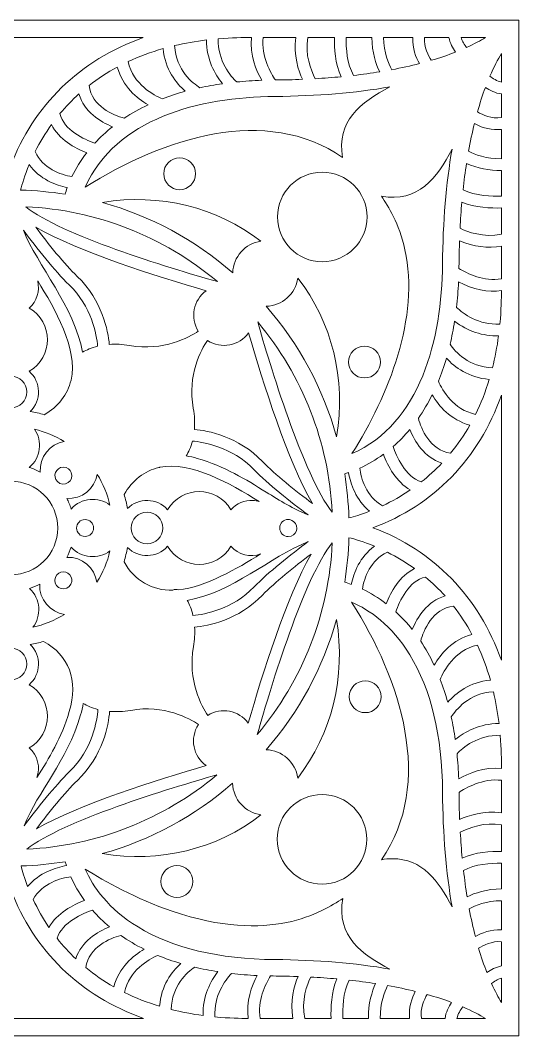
# Model space of a CAD drawing. Header units: inches. Extents: x 45 to 5562, y 0 to 864.
# Drawn here: x 2348 to 2772, y 0 to 864 of the extents above; entities that cross this region are included whole.
import ezdxf

# ---------------------------------------------------------------- set-up
doc = ezdxf.new("R2010")
doc.units = ezdxf.units.IN
doc.header["$MEASUREMENT"] = 0
doc.layers.add('_U+0421_U+043B_U+043E_U+0439 1', color=7, linetype='Continuous')

msp = doc.modelspace()

# ---------------------------------------------------------------- linework, layer by layer
at = {"layer": '_U+0421_U+043B_U+043E_U+0439 1', "color": 1, "lineweight": 9, "true_color": 0xff0000}
msp.add_lwpolyline([(1907.87, 864), (1907.87, 0), (2771.87, 0), (2771.87, 864), (1907.87, 864)], dxfattribs=at)
for points, knots in [([(2339.7, 739.79), (2320.96, 791.31), (2280.76, 830.22), (2226.96, 849.33), (2226.96, 849.33), (2452.44, 849.33), (2452.44, 849.33), (2398.64, 830.22), (2358.44, 791.31), (2339.7, 739.79)], [0, 0, 0, 0, 1, 1, 1, 2, 2, 2, 3, 3, 3, 3]), ([(2519.8, 810.08), (2513.22, 809.15), (2506.8, 808.01), (2500.63, 806.67), (2494.75, 810.32), (2480.36, 821.36), (2479.16, 842.49), (2487.87, 844.55), (2496.96, 846.15), (2506.26, 847.28), (2506.19, 830.58), (2513.49, 817.9), (2519.8, 810.08)], [0, 0, 0, 0, 1, 1, 1, 2, 2, 2, 3, 3, 3, 4, 4, 4, 4]), ([(2553.25, 812.97), (2545.94, 812.7), (2538.8, 812.22), (2531.94, 811.54), (2527.05, 816.25), (2515.77, 829.23), (2516.27, 848.29), (2528.01, 849.28), (2537.05, 849.33), (2544.47, 849.33), (2542.91, 834.63), (2548.75, 821), (2553.25, 812.97)], [0, 0, 0, 0, 1, 1, 1, 2, 2, 2, 3, 3, 3, 4, 4, 4, 4]), ([(2587.8, 813.78), (2579.71, 813.45), (2572.74, 813.31), (2564.85, 813.22), (2561.4, 818.41), (2552.48, 833.63), (2554.57, 849.33), (2554.57, 849.33), (2582.34, 849.33), (2582.34, 849.33), (2580.12, 834.39), (2584.59, 821), (2587.8, 813.78)], [0, 0, 0, 0, 1, 1, 1, 2, 2, 2, 3, 3, 3, 4, 4, 4, 4]), ([(2620.74, 815.98), (2613.65, 815.31), (2606.26, 814.75), (2598.7, 814.32), (2594.91, 821.71), (2589.85, 834.93), (2592.47, 849.33), (2592.47, 849.33), (2615.09, 849.33), (2615.09, 849.33), (2614.89, 840.47), (2615.65, 827.11), (2620.74, 815.98)], [0, 0, 0, 0, 1, 1, 1, 2, 2, 2, 3, 3, 3, 4, 4, 4, 4]), ([(2653.62, 820.16), (2646.5, 819.01), (2639.05, 817.98), (2631.42, 817.1), (2625.72, 826.73), (2624.92, 840.38), (2625.12, 849.33), (2625.12, 849.33), (2646.96, 849.33), (2646.96, 849.33), (2647, 836.67), (2650.53, 826.58), (2653.62, 820.16)], [0, 0, 0, 0, 1, 1, 1, 2, 2, 2, 3, 3, 3, 4, 4, 4, 4]), ([(2687.43, 827.17), (2679.97, 825.26), (2672.1, 823.51), (2663.97, 821.98), (2661.27, 826.91), (2657.06, 836.64), (2656.98, 849.33), (2656.98, 849.33), (2681.81, 849.33), (2681.81, 849.33), (2681.3, 840.19), (2684.44, 832.4), (2687.43, 827.17)], [0, 0, 0, 0, 1, 1, 1, 2, 2, 2, 3, 3, 3, 4, 4, 4, 4]), ([(2691.86, 849.33), (2691.86, 849.33), (2712.43, 849.33), (2712.43, 849.33), (2713.46, 844.58), (2715.72, 840.32), (2718.06, 836.94), (2711.63, 834.42), (2704.86, 832.11), (2697.5, 829.95), (2694.93, 833.83), (2691.25, 840.96), (2691.86, 849.33)], [0, 0, 0, 0, 1, 1, 1, 2, 2, 2, 3, 3, 3, 4, 4, 4, 4]), ([(2722.8, 849.33), (2722.8, 849.33), (2743.61, 849.33), (2743.61, 849.33), (2739.38, 846.77), (2734.06, 843.89), (2727.53, 840.93), (2725.87, 843.08), (2723.93, 846.05), (2722.8, 849.33)], [0, 0, 0, 0, 1, 1, 1, 2, 2, 2, 3, 3, 3, 3]), ([(2488.19, 803.64), (2481.39, 801.78), (2474.96, 799.68), (2468.7, 797.27), (2461.7, 800.1), (2443.89, 809.13), (2439.55, 828.87), (2448.91, 833.25), (2458.9, 836.96), (2469.33, 839.94), (2470.97, 822.26), (2480.35, 810.51), (2488.19, 803.64)], [0, 0, 0, 0, 1, 1, 1, 2, 2, 2, 3, 3, 3, 4, 4, 4, 4]), ([(2757.2, 811.48), (2753.4, 812.34), (2749.86, 814.52), (2747.35, 816.39), (2750.82, 824.43), (2754.22, 830.81), (2757.2, 835.74), (2757.2, 835.74), (2757.2, 811.48), (2757.2, 811.48)], [0, 0, 0, 0, 1, 1, 1, 2, 2, 2, 3, 3, 3, 3]), ([(2430.38, 824.25), (2434.92, 807.57), (2447.01, 797.6), (2456.6, 792.1), (2449.35, 788.68), (2442.51, 784.84), (2436.19, 780.64), (2427, 783.25), (2408.76, 790.64), (2406.31, 808.59), (2413.73, 814.38), (2421.8, 819.64), (2430.38, 824.25)], [0, 0, 0, 0, 1, 1, 1, 2, 2, 2, 3, 3, 3, 4, 4, 4, 4]), ([(2564.4, 799.22), (2600.49, 799.5), (2633.28, 802.22), (2662.25, 807.34), (2636.93, 794.27), (2616.73, 777.92), (2622.1, 747.33), (2556.91, 792.23), (2469.63, 764.11), (2403.11, 721.97), (2428.84, 780.39), (2500.17, 798.73), (2564.4, 799.22)], [0, 0, 0, 0, 1, 1, 1, 2, 2, 2, 3, 3, 3, 4, 4, 4, 4]), ([(2757.2, 781.32), (2748.75, 780.03), (2741.36, 783.31), (2736.81, 786.13), (2738.86, 793.44), (2741.11, 800.39), (2743.52, 806.83), (2747.26, 804.36), (2751.98, 802.03), (2757.2, 801.32), (2757.2, 801.32), (2757.2, 781.32), (2757.2, 781.32), (2757.2, 781.32), (2757.2, 781.32), (2757.2, 781.32)], [0, 0, 0, 0, 1, 1, 1, 2, 2, 2, 3, 3, 3, 4, 4, 4, 5, 5, 5, 5]), ([(2397.67, 801.33), (2402.3, 785.94), (2415.8, 777.69), (2426.33, 773.48), (2420.77, 769.06), (2415.65, 764.28), (2411.22, 759.42), (2402.08, 762.65), (2384.86, 770.51), (2381.57, 784.6), (2386.53, 790.55), (2391.93, 796.16), (2397.67, 801.33)], [0, 0, 0, 0, 1, 1, 1, 2, 2, 2, 3, 3, 3, 4, 4, 4, 4]), ([(2374.36, 775.29), (2380.61, 762.7), (2394.3, 755.24), (2404.35, 751.27), (2399.39, 744.83), (2395.18, 738.03), (2391.79, 730.98), (2382.11, 732.69), (2367.23, 737.68), (2360.45, 752.29), (2364.49, 760.33), (2369.15, 768.04), (2374.36, 775.29)], [0, 0, 0, 0, 1, 1, 1, 2, 2, 2, 3, 3, 3, 4, 4, 4, 4]), ([(2729.19, 752.52), (2730.65, 760.68), (2732.32, 768.57), (2734.16, 776.06), (2741.59, 772.05), (2749.55, 770.38), (2757.2, 771.22), (2757.2, 771.22), (2757.2, 746.23), (2757.2, 746.23), (2744.44, 745.89), (2734.35, 749.91), (2729.19, 752.52)], [0, 0, 0, 0, 1, 1, 1, 2, 2, 2, 3, 3, 3, 4, 4, 4, 4]), ([(2630.03, 495.28), (2661.48, 544.92), (2687.72, 611.32), (2675.07, 668.82), (2670.13, 691.25), (2660.85, 705.84), (2655.16, 714.23), (2685.95, 708.77), (2702.43, 729.63), (2715.2, 754.38), (2710.09, 725.41), (2707.36, 692.62), (2707.09, 656.53), (2706.6, 593.13), (2688.15, 520.5), (2630.03, 495.28)], [0, 0, 0, 0, 1, 1, 1, 2, 2, 2, 3, 3, 3, 4, 4, 4, 5, 5, 5, 5]), ([(2483.43, 746.99), (2490.91, 746.99), (2497, 740.91), (2497, 733.43), (2497, 725.95), (2490.91, 719.86), (2483.43, 719.86), (2475.95, 719.86), (2469.87, 725.95), (2469.87, 733.43), (2469.87, 740.91), (2475.95, 746.99), (2483.43, 746.99)], [0, 0, 0, 0, 1, 1, 1, 2, 2, 2, 3, 3, 3, 4, 4, 4, 4]), ([(2355.38, 741.21), (2364.29, 728.73), (2378.15, 723.66), (2387.83, 721.6), (2387.05, 719.48), (2386.45, 717.59), (2385.99, 716), (2373.57, 717.99), (2360.86, 719.17), (2348.11, 719.53), (2349.32, 724.33), (2351.56, 732.01), (2355.38, 741.21)], [0, 0, 0, 0, 1, 1, 1, 2, 2, 2, 3, 3, 3, 4, 4, 4, 4]), ([(2604.76, 658.57), (2583.74, 658.57), (2566.65, 675.66), (2566.65, 696.68), (2566.65, 717.69), (2583.74, 734.79), (2604.76, 734.79), (2625.77, 734.79), (2642.87, 717.69), (2642.87, 696.68), (2642.87, 675.66), (2625.77, 658.57), (2604.76, 658.57)], [0, 0, 0, 0, 1, 1, 1, 2, 2, 2, 3, 3, 3, 4, 4, 4, 4]), ([(2757.2, 714.42), (2749.26, 714.08), (2734.97, 714.41), (2724.55, 719.8), (2725.37, 727.45), (2726.35, 734.96), (2727.47, 742.2), (2736.64, 738.05), (2746.96, 735.98), (2757.2, 736.22), (2757.2, 736.22), (2757.2, 714.42), (2757.2, 714.42), (2757.2, 714.42), (2757.2, 714.42), (2757.2, 714.42)], [0, 0, 0, 0, 1, 1, 1, 2, 2, 2, 3, 3, 3, 4, 4, 4, 5, 5, 5, 5]), ([(2552.62, 675.98), (2539.19, 674.18), (2528.88, 662.65), (2528.58, 649.12), (2496.4, 677.14), (2458.42, 697.66), (2417.66, 709.06), (2466.73, 716.99), (2514.9, 705.23), (2552.62, 675.98)], [0, 0, 0, 0, 1, 1, 1, 2, 2, 2, 3, 3, 3, 3]), ([(2757.2, 682.11), (2742.13, 678.65), (2727.97, 684.14), (2721.97, 687.02), (2722.36, 694.51), (2722.88, 701.97), (2723.52, 709.27), (2735, 704.51), (2748.38, 704.01), (2757.2, 704.38), (2757.2, 704.38), (2757.2, 682.11), (2757.2, 682.11)], [0, 0, 0, 0, 1, 1, 1, 2, 2, 2, 3, 3, 3, 4, 4, 4, 4]), ([(2352.53, 705.36), (2412.43, 702.59), (2469.61, 680.22), (2515.57, 641.63), (2472.77, 653.76), (2382.53, 681.27), (2352.53, 705.36)], [0, 0, 0, 0, 1, 1, 1, 2, 2, 2, 2]), ([(2413.65, 586.73), (2408.32, 585.42), (2404.09, 583.51), (2400.87, 581.64), (2393.92, 620.08), (2362.24, 655.76), (2350.5, 685.3), (2361.59, 670.42), (2377.05, 650.69), (2389.32, 638.9), (2408.51, 620.45), (2412.73, 596.67), (2413.65, 586.73)], [0, 0, 0, 0, 1, 1, 1, 2, 2, 2, 3, 3, 3, 4, 4, 4, 4]), ([(2505.97, 633.93), (2495.06, 625.99), (2492.08, 610.9), (2499.29, 599.41), (2491.86, 594.53), (2469.48, 582.08), (2440.82, 587.31), (2434.6, 588.36), (2428.82, 588.62), (2423.58, 588.26), (2422.51, 599.44), (2417.69, 625.5), (2396.25, 646.1), (2385.29, 656.64), (2371.6, 673.85), (2360.96, 688.01), (2397.55, 666.95), (2463.12, 646.22), (2505.97, 633.93)], [0, 0, 0, 0, 1, 1, 1, 2, 2, 2, 3, 3, 3, 4, 4, 4, 5, 5, 5, 6, 6, 6, 6]), ([(2757.2, 644.12), (2742.5, 641.28), (2727.95, 648.6), (2721.04, 652.87), (2721.13, 657.47), (2721.09, 664.3), (2721.52, 676.22), (2733.37, 671.26), (2745.78, 669.76), (2757.2, 671.9), (2757.2, 671.9), (2757.2, 644.12), (2757.2, 644.12), (2757.2, 644.12), (2757.2, 644.12), (2757.2, 644.12)], [0, 0, 0, 0, 1, 1, 1, 2, 2, 2, 3, 3, 3, 4, 4, 4, 5, 5, 5, 5]), ([(2362.61, 642.3), (2377.09, 618.65), (2397.1, 584.77), (2390.99, 557.91), (2388.17, 545.52), (2380.08, 535.08), (2368.15, 528.39), (2364.28, 529.53), (2360.33, 530.43), (2356.34, 531.09), (2365.91, 540.5), (2365.6, 556.36), (2355.36, 565.34), (2376.01, 577.13), (2376.01, 607.33), (2355.37, 619.12), (2362.04, 624.94), (2364.65, 633.85), (2362.61, 642.3)], [0, 0, 0, 0, 1, 1, 1, 2, 2, 2, 3, 3, 3, 4, 4, 4, 5, 5, 5, 6, 6, 6, 6]), ([(2583.93, 644.71), (2613.25, 606.95), (2625.01, 558.76), (2616.96, 509.68), (2605.57, 550.45), (2585.06, 588.45), (2557.04, 620.64), (2570.57, 620.94), (2582.14, 631.24), (2583.93, 644.71)], [0, 0, 0, 0, 1, 1, 1, 2, 2, 2, 3, 3, 3, 3]), ([(2755.88, 605.58), (2737.64, 604.48), (2724.62, 614.32), (2718.93, 619.71), (2719.73, 626.72), (2720.31, 634.02), (2720.67, 641.49), (2733.09, 634.87), (2745.8, 632.25), (2757.2, 633.96), (2757.19, 627.64), (2757.04, 617.79), (2755.88, 605.58)], [0, 0, 0, 0, 1, 1, 1, 2, 2, 2, 3, 3, 3, 4, 4, 4, 4]), ([(2549.85, 607.3), (2588.04, 561.62), (2610.28, 504.85), (2613.19, 445.45), (2588.78, 476.44), (2559.31, 573.28), (2549.85, 607.3)], [0, 0, 0, 0, 1, 1, 1, 2, 2, 2, 2]), ([(2749.56, 568.33), (2729.32, 569), (2718.06, 581.74), (2713.55, 588.38), (2715.02, 594.61), (2716.29, 601.18), (2717.35, 607.96), (2728.47, 599.46), (2741.46, 595.12), (2754.73, 595.5), (2753.47, 586.1), (2751.74, 576.98), (2749.56, 568.33)], [0, 0, 0, 0, 1, 1, 1, 2, 2, 2, 3, 3, 3, 4, 4, 4, 4]), ([(2553.97, 488.55), (2533.29, 510.07), (2507.18, 514.85), (2495.94, 515.9), (2496.39, 521.58), (2496.09, 527.61), (2495.04, 533.9), (2489.82, 562.45), (2501.81, 583.82), (2507.05, 591.52), (2518.71, 583.9), (2534.17, 587.04), (2542.09, 598.14), (2554.5, 554.88), (2575.34, 489.04), (2596.44, 452.83), (2582.06, 463.63), (2564.63, 477.46), (2553.97, 488.55)], [0, 0, 0, 0, 1, 1, 1, 2, 2, 2, 3, 3, 3, 4, 4, 4, 5, 5, 5, 6, 6, 6, 6]), ([(2627.1, 573.22), (2627.1, 580.7), (2633.19, 586.78), (2640.67, 586.78), (2648.15, 586.78), (2654.23, 580.7), (2654.23, 573.22), (2654.23, 565.74), (2648.15, 559.65), (2640.67, 559.65), (2633.19, 559.65), (2627.1, 565.73), (2627.1, 573.22)], [0, 0, 0, 0, 1, 1, 1, 2, 2, 2, 3, 3, 3, 4, 4, 4, 4]), ([(2735.14, 528.7), (2716.19, 532.68), (2707.04, 548.89), (2703.59, 556.96), (2706.02, 562.86), (2708.29, 569.26), (2710.41, 576.47), (2717.35, 568.9), (2729.21, 559.83), (2746.82, 558.48), (2743.65, 548.02), (2739.73, 538.03), (2735.14, 528.7)], [0, 0, 0, 0, 1, 1, 1, 2, 2, 2, 3, 3, 3, 4, 4, 4, 4]), ([(2339.87, 561.2), (2347.27, 561.2), (2353.3, 555.18), (2353.3, 547.77), (2353.3, 540.36), (2347.27, 534.33), (2339.87, 534.33), (2332.46, 534.33), (2326.43, 540.36), (2326.43, 547.77), (2326.43, 555.18), (2332.46, 561.2), (2339.87, 561.2)], [0, 0, 0, 0, 1, 1, 1, 2, 2, 2, 3, 3, 3, 4, 4, 4, 4]), ([(2757.2, 319.43), (2738.09, 373.23), (2699.18, 413.42), (2647.66, 432.17), (2699.18, 450.91), (2738.09, 491.1), (2757.2, 544.9), (2757.2, 544.9), (2757.2, 319.43), (2757.2, 319.43)], [0, 0, 0, 0, 1, 1, 1, 2, 2, 2, 3, 3, 3, 3]), ([(2713.93, 495.64), (2696.12, 498.35), (2689, 516.32), (2686.51, 525.4), (2690.82, 531.56), (2694.78, 538.23), (2698.31, 545.32), (2703.82, 535.93), (2713.79, 524.02), (2730.32, 519.57), (2725.49, 511.05), (2719.99, 503.02), (2713.93, 495.64)], [0, 0, 0, 0, 1, 1, 1, 2, 2, 2, 3, 3, 3, 4, 4, 4, 4]), ([(2364.85, 479.6), (2361.84, 481.18), (2358.69, 482.47), (2355.45, 483.46), (2365.32, 491.59), (2366.95, 506), (2359.91, 516.1), (2368.84, 513.97), (2377.37, 510.42), (2385.2, 505.58), (2372.98, 503.58), (2363.82, 492.27), (2364.85, 479.6)], [0, 0, 0, 0, 1, 1, 1, 2, 2, 2, 3, 3, 3, 4, 4, 4, 4]), ([(2689.01, 471.22), (2675.31, 475.54), (2667.75, 493.44), (2665.03, 501.33), (2670.14, 505.79), (2674.83, 510.59), (2679.26, 515.9), (2683.36, 505.49), (2691.41, 492.06), (2706.45, 487.15), (2701, 481.39), (2695.26, 476.14), (2689.01, 471.22)], [0, 0, 0, 0, 1, 1, 1, 2, 2, 2, 3, 3, 3, 4, 4, 4, 4]), ([(2556.99, 462.57), (2539.7, 473.26), (2521.83, 484.31), (2498.28, 491.23), (2495.17, 492.14), (2492.09, 492.87), (2489.06, 493.42), (2490.97, 496.57), (2492.91, 500.72), (2494.28, 505.98), (2503.23, 505.16), (2527.98, 501.16), (2546.76, 481.62), (2558.43, 469.48), (2577.91, 454.19), (2592.68, 443.17), (2580.3, 448.15), (2568.88, 455.22), (2556.99, 462.57)], [0, 0, 0, 0, 1, 1, 1, 2, 2, 2, 3, 3, 3, 4, 4, 4, 5, 5, 5, 6, 6, 6, 6]), ([(2655.9, 450.87), (2641.97, 458.72), (2637.83, 474.48), (2636.6, 482.88), (2643.56, 486.03), (2650.31, 489.99), (2656.74, 494.69), (2660.5, 484.78), (2667.59, 471.17), (2679.67, 464.38), (2672.17, 459.28), (2664.19, 454.75), (2655.9, 450.87)], [0, 0, 0, 0, 1, 1, 1, 2, 2, 2, 3, 3, 3, 4, 4, 4, 4]), ([(2545.9, 455.38), (2538.51, 455.79), (2531.67, 452.86), (2526.98, 447.5), (2515.19, 468.14), (2484.99, 468.14), (2473.2, 447.5), (2464.22, 457.75), (2448.35, 458.03), (2438.96, 448.47), (2438.29, 452.55), (2437.36, 456.57), (2436.2, 460.51), (2442.83, 472.39), (2453.56, 480.73), (2465.82, 483.49), (2466.07, 483.52), (2466.32, 483.57), (2466.56, 483.64), (2493.06, 489.12), (2525.99, 469.9), (2551.1, 454.5), (2549.43, 454.98), (2547.69, 455.27), (2545.9, 455.38)], [0, 0, 0, 0, 1, 1, 1, 2, 2, 2, 3, 3, 3, 4, 4, 4, 5, 5, 5, 6, 6, 6, 7, 7, 7, 8, 8, 8, 8]), ([(2379.35, 471.48), (2374.93, 475.89), (2377.87, 483.78), (2384.44, 483.78), (2387.98, 483.78), (2390.19, 481.48), (2391.09, 479.32), (2394.11, 472.03), (2384.87, 465.96), (2379.35, 471.48)], [0, 0, 0, 0, 1, 1, 1, 2, 2, 2, 3, 3, 3, 3]), ([(2391.14, 448.15), (2390.16, 451.27), (2388.89, 454.3), (2387.35, 457.19), (2400.09, 456.19), (2411.32, 465.43), (2413.25, 477.65), (2418.3, 469.57), (2421.97, 460.73), (2424.1, 451.47), (2414.34, 458.88), (2399.69, 457.92), (2391.14, 448.15)], [0, 0, 0, 0, 1, 1, 1, 2, 2, 2, 3, 3, 3, 4, 4, 4, 4]), ([(2627.39, 440.58), (2627.02, 453.21), (2625.84, 465.8), (2623.87, 478.12), (2624.93, 478.43), (2626.01, 478.76), (2627.1, 479.13), (2628.82, 469.54), (2633.32, 455.7), (2645, 446.23), (2637.72, 443.42), (2631.64, 441.65), (2627.39, 440.58)], [0, 0, 0, 0, 1, 1, 1, 2, 2, 2, 3, 3, 3, 4, 4, 4, 4]), ([(2379.65, 432), (2379.65, 410.07), (2361.8, 392.22), (2339.87, 392.22), (2317.93, 392.22), (2300.09, 410.07), (2300.09, 432), (2300.09, 453.93), (2317.93, 471.78), (2339.87, 471.78), (2361.8, 471.78), (2379.65, 453.93), (2379.65, 432)], [0, 0, 0, 0, 1, 1, 1, 2, 2, 2, 3, 3, 3, 4, 4, 4, 4]), ([(2469.07, 432), (2469.07, 424.59), (2463.04, 418.57), (2455.64, 418.57), (2448.23, 418.57), (2442.2, 424.59), (2442.2, 432), (2442.2, 439.41), (2448.23, 445.43), (2455.64, 445.43), (2463.04, 445.43), (2469.07, 439.41), (2469.07, 432)], [0, 0, 0, 0, 1, 1, 1, 2, 2, 2, 3, 3, 3, 4, 4, 4, 4]), ([(2395.7, 432), (2395.7, 435.98), (2398.93, 439.21), (2402.91, 439.21), (2406.88, 439.21), (2410.12, 435.98), (2410.12, 432), (2410.12, 428.02), (2406.88, 424.79), (2402.91, 424.79), (2398.93, 424.79), (2395.7, 428.02), (2395.7, 432)], [0, 0, 0, 0, 1, 1, 1, 2, 2, 2, 3, 3, 3, 4, 4, 4, 4]), ([(2575.83, 424.71), (2571.81, 424.71), (2568.54, 427.98), (2568.54, 432), (2568.54, 436.11), (2571.91, 439.29), (2575.8, 439.29), (2577.48, 439.29), (2577.56, 439.03), (2580.39, 437.67), (2585.71, 433.42), (2582.72, 424.71), (2575.83, 424.71)], [0, 0, 0, 0, 1, 1, 1, 2, 2, 2, 3, 3, 3, 4, 4, 4, 4]), ([(2629.46, 384.04), (2627.35, 384.81), (2625.46, 385.41), (2623.87, 385.88), (2625.86, 398.3), (2627.04, 411.01), (2627.4, 423.76), (2632.2, 422.55), (2639.88, 420.3), (2649.08, 416.48), (2636.6, 407.58), (2631.52, 393.72), (2629.46, 384.04)], [0, 0, 0, 0, 1, 1, 1, 2, 2, 2, 3, 3, 3, 4, 4, 4, 4]), ([(2387.48, 407.04), (2388.97, 409.86), (2390.2, 412.8), (2391.15, 415.83), (2399.73, 406.05), (2414.37, 405.15), (2424.11, 412.53), (2421.92, 403.06), (2418.15, 394.05), (2412.92, 385.81), (2411.37, 397.92), (2400.51, 407.77), (2387.48, 407.04)], [0, 0, 0, 0, 1, 1, 1, 2, 2, 2, 3, 3, 3, 4, 4, 4, 4]), ([(2482.4, 379.37), (2480.81, 380.1), (2479.04, 379.91), (2477.7, 379.07), (2459.94, 378.64), (2444.9, 387.41), (2436.13, 403.27), (2437.33, 407.28), (2438.28, 411.38), (2438.96, 415.53), (2448.36, 405.96), (2464.23, 406.26), (2473.21, 416.5), (2485, 395.86), (2515.2, 395.86), (2526.99, 416.5), (2533.41, 409.14), (2543.51, 406.84), (2552.33, 409.88), (2532.15, 397.49), (2505.75, 381.83), (2482.4, 379.37)], [0, 0, 0, 0, 1, 1, 1, 2, 2, 2, 3, 3, 3, 4, 4, 4, 5, 5, 5, 6, 6, 6, 7, 7, 7, 7]), ([(2546.76, 381.88), (2528.41, 362.78), (2504.7, 358.51), (2494.75, 357.57), (2493.5, 362.89), (2491.67, 367.14), (2489.85, 370.38), (2528.25, 377.22), (2559.74, 406.96), (2592.85, 420.46), (2578.01, 409.39), (2558.47, 394.06), (2546.76, 381.88)], [0, 0, 0, 0, 1, 1, 1, 2, 2, 2, 3, 3, 3, 4, 4, 4, 4]), ([(2613.22, 419.33), (2610.46, 359.43), (2588.08, 302.26), (2549.5, 256.3), (2561.63, 299.09), (2589.14, 389.33), (2613.22, 419.33)], [0, 0, 0, 0, 1, 1, 1, 2, 2, 2, 2]), ([(2541.79, 265.9), (2533.84, 276.82), (2518.74, 279.78), (2507.28, 272.58), (2502.39, 279.99), (2489.94, 302.33), (2495.18, 331.05), (2496.14, 336.78), (2496.47, 342.34), (2496.16, 347.62), (2507.32, 348.7), (2533.39, 353.53), (2553.97, 374.95), (2564.36, 385.76), (2581.32, 399.27), (2595.22, 409.74), (2574.35, 372.88), (2553.89, 308.08), (2541.79, 265.9)], [0, 0, 0, 0, 1, 1, 1, 2, 2, 2, 3, 3, 3, 4, 4, 4, 5, 5, 5, 6, 6, 6, 6]), ([(2659.13, 367.51), (2652.7, 372.47), (2645.9, 376.68), (2638.86, 380.07), (2640.57, 389.76), (2645.58, 404.65), (2660.16, 411.41), (2668.2, 407.38), (2675.91, 402.72), (2683.16, 397.51), (2670.56, 391.25), (2663.1, 377.56), (2659.13, 367.51)], [0, 0, 0, 0, 1, 1, 1, 2, 2, 2, 3, 3, 3, 4, 4, 4, 4]), ([(2377.81, 390.2), (2380.29, 396.2), (2388.65, 396.05), (2391.09, 390.16), (2391.98, 388.01), (2392.04, 384.82), (2389.54, 382.32), (2384.02, 376.81), (2374.77, 382.86), (2377.81, 390.2)], [0, 0, 0, 0, 1, 1, 1, 2, 2, 2, 3, 3, 3, 3]), ([(2681.35, 345.54), (2676.99, 351.03), (2672.35, 356.01), (2667.28, 360.65), (2670.52, 369.78), (2678.37, 387.01), (2692.47, 390.3), (2698.42, 385.34), (2704.03, 379.94), (2709.2, 374.2), (2693.81, 369.57), (2685.56, 356.07), (2681.35, 345.54)], [0, 0, 0, 0, 1, 1, 1, 2, 2, 2, 3, 3, 3, 4, 4, 4, 4]), ([(2355.54, 380.55), (2358.58, 381.48), (2361.53, 382.68), (2364.37, 384.14), (2363.54, 371.19), (2373.24, 360.17), (2385.35, 358.51), (2377.08, 353.36), (2368.03, 349.67), (2358.53, 347.58), (2365.94, 357.16), (2365.32, 371.82), (2355.54, 380.55)], [0, 0, 0, 0, 1, 1, 1, 2, 2, 2, 3, 3, 3, 4, 4, 4, 4]), ([(2664.28, 150.58), (2661.13, 150.58), (2658.08, 150.27), (2655.2, 149.77), (2700.24, 215.14), (2671.74, 302.68), (2629.76, 368.87), (2644.88, 362.38), (2663.6, 349.55), (2679.18, 324.17), (2697.33, 294.6), (2706.72, 255.34), (2707.09, 207.47), (2707.36, 171.38), (2710.09, 138.59), (2715.2, 109.62), (2703.74, 131.84), (2689.95, 150.58), (2664.28, 150.58)], [0, 0, 0, 0, 1, 1, 1, 2, 2, 2, 3, 3, 3, 4, 4, 4, 5, 5, 5, 6, 6, 6, 6]), ([(2699.96, 315.27), (2696.54, 322.54), (2692.69, 329.4), (2688.48, 335.73), (2691, 344.91), (2698.26, 363.15), (2716.45, 365.56), (2722.24, 358.14), (2727.5, 350.07), (2732.12, 341.49), (2715.44, 336.95), (2705.46, 324.85), (2699.96, 315.27)], [0, 0, 0, 0, 1, 1, 1, 2, 2, 2, 3, 3, 3, 4, 4, 4, 4]), ([(2556.98, 243.29), (2585.01, 275.47), (2605.52, 313.45), (2616.93, 354.21), (2624.86, 305.14), (2613.09, 256.97), (2583.85, 219.25), (2582.05, 232.67), (2570.52, 242.99), (2556.98, 243.29)], [0, 0, 0, 0, 1, 1, 1, 2, 2, 2, 3, 3, 3, 3]), ([(2339.87, 302.8), (2332.46, 302.8), (2326.43, 308.82), (2326.43, 316.23), (2326.43, 323.64), (2332.46, 329.67), (2339.87, 329.67), (2347.27, 329.67), (2353.3, 323.64), (2353.3, 316.23), (2353.3, 308.82), (2347.27, 302.8), (2339.87, 302.8)], [0, 0, 0, 0, 1, 1, 1, 2, 2, 2, 3, 3, 3, 4, 4, 4, 4]), ([(2355.37, 244.88), (2376.01, 256.68), (2376, 286.88), (2355.37, 298.66), (2365.59, 307.62), (2365.92, 323.49), (2356.34, 332.91), (2360.13, 333.53), (2363.89, 334.38), (2367.58, 335.44), (2389.31, 323.95), (2397.3, 302.26), (2389.51, 275.74), (2382.98, 253.53), (2372.31, 236.26), (2361.99, 219.57), (2365.01, 228.32), (2362.78, 238.41), (2355.37, 244.88)], [0, 0, 0, 0, 1, 1, 1, 2, 2, 2, 3, 3, 3, 4, 4, 4, 5, 5, 5, 6, 6, 6, 6]), ([(2711.5, 283.67), (2709.64, 290.47), (2707.51, 297), (2705.14, 303.16), (2707.97, 310.17), (2716.99, 327.97), (2736.73, 332.32), (2741.11, 322.96), (2744.83, 312.96), (2747.8, 302.54), (2730.12, 300.89), (2718.37, 291.51), (2711.5, 283.67)], [0, 0, 0, 0, 1, 1, 1, 2, 2, 2, 3, 3, 3, 4, 4, 4, 4]), ([(2641.29, 274.87), (2633.81, 274.87), (2627.73, 280.95), (2627.73, 288.43), (2627.73, 295.91), (2633.81, 302), (2641.29, 302), (2648.77, 302), (2654.86, 295.91), (2654.86, 288.43), (2654.86, 280.96), (2648.77, 274.87), (2641.29, 274.87)], [0, 0, 0, 0, 1, 1, 1, 2, 2, 2, 3, 3, 3, 4, 4, 4, 4]), ([(2714.55, 271.19), (2718.28, 277.08), (2729.46, 291.45), (2750.36, 292.69), (2752.42, 283.98), (2754.02, 274.89), (2755.15, 265.61), (2738.47, 265.66), (2725.76, 258.37), (2717.94, 252.07), (2717.01, 258.63), (2715.88, 265.04), (2714.55, 271.19)], [0, 0, 0, 0, 1, 1, 1, 2, 2, 2, 3, 3, 3, 4, 4, 4, 4]), ([(2399.1, 272.92), (2400.07, 276.24), (2400.84, 279.53), (2401.39, 282.74), (2404.54, 280.85), (2408.67, 278.93), (2413.9, 277.57), (2413.2, 268.6), (2409.44, 243.61), (2389.49, 224.44), (2377.35, 212.77), (2362.06, 193.3), (2351.04, 178.53), (2363.13, 208.52), (2387.29, 232.75), (2399.1, 272.92)], [0, 0, 0, 0, 1, 1, 1, 2, 2, 2, 3, 3, 3, 4, 4, 4, 5, 5, 5, 5]), ([(2396.42, 217.23), (2418.32, 238.28), (2422.9, 264.59), (2423.83, 275.93), (2429.49, 275.48), (2435.5, 275.78), (2441.77, 276.83), (2470.24, 282.03), (2492.07, 269.7), (2499.38, 264.8), (2491.78, 253.16), (2494.9, 237.7), (2506.01, 229.78), (2463.28, 217.52), (2398.03, 196.89), (2361.59, 175.94), (2372.12, 189.91), (2385.6, 206.84), (2396.42, 217.23)], [0, 0, 0, 0, 1, 1, 1, 2, 2, 2, 3, 3, 3, 4, 4, 4, 5, 5, 5, 6, 6, 6, 6]), ([(2720.84, 218.61), (2720.57, 225.92), (2720.09, 233.07), (2719.4, 239.93), (2724.11, 244.82), (2737.1, 256.11), (2756.16, 255.6), (2757.15, 243.86), (2757.2, 234.82), (2757.2, 227.4), (2742.49, 228.95), (2728.86, 223.11), (2720.84, 218.61)], [0, 0, 0, 0, 1, 1, 1, 2, 2, 2, 3, 3, 3, 4, 4, 4, 4]), ([(2515.05, 221.91), (2469.39, 183.79), (2412.62, 161.57), (2353.27, 158.67), (2383.46, 182.71), (2474.75, 210.45), (2515.05, 221.91)], [0, 0, 0, 0, 1, 1, 1, 2, 2, 2, 2]), ([(2757.2, 189.53), (2742.25, 191.74), (2728.86, 187.27), (2721.64, 184.07), (2721.34, 191.57), (2721.16, 199.27), (2721.09, 207.02), (2726.29, 210.46), (2741.52, 219.37), (2757.2, 217.3), (2757.2, 217.3), (2757.2, 189.53), (2757.2, 189.53)], [0, 0, 0, 0, 1, 1, 1, 2, 2, 2, 3, 3, 3, 4, 4, 4, 4]), ([(2552.58, 187.94), (2514.8, 158.59), (2466.6, 146.84), (2417.52, 154.9), (2458.3, 166.29), (2496.31, 186.8), (2528.5, 214.82), (2528.81, 201.07), (2539.34, 189.71), (2552.58, 187.94)], [0, 0, 0, 0, 1, 1, 1, 2, 2, 2, 3, 3, 3, 3]), ([(2566.44, 167.11), (2566.44, 188.12), (2583.53, 205.22), (2604.55, 205.22), (2625.56, 205.22), (2642.66, 188.12), (2642.66, 167.11), (2642.66, 146.1), (2625.56, 129), (2604.55, 129), (2583.53, 129), (2566.44, 146.1), (2566.44, 167.11)], [0, 0, 0, 0, 1, 1, 1, 2, 2, 2, 3, 3, 3, 4, 4, 4, 4]), ([(2757.2, 156.78), (2748.33, 156.97), (2734.96, 156.21), (2723.83, 151.12), (2723.16, 158.28), (2722.6, 165.67), (2722.18, 173.17), (2729.57, 176.95), (2742.81, 182.01), (2757.2, 179.39), (2757.2, 179.39), (2757.2, 156.78), (2757.2, 156.78)], [0, 0, 0, 0, 1, 1, 1, 2, 2, 2, 3, 3, 3, 4, 4, 4, 4]), ([(2348.45, 144.48), (2361.07, 144.84), (2373.67, 146.03), (2385.99, 148), (2386.3, 146.93), (2386.63, 145.85), (2387, 144.76), (2378.32, 143.16), (2363.83, 138.77), (2354.1, 126.85), (2351.28, 134.14), (2349.51, 140.23), (2348.45, 144.48)], [0, 0, 0, 0, 1, 1, 1, 2, 2, 2, 3, 3, 3, 4, 4, 4, 4]), ([(2757.2, 124.9), (2744.52, 124.86), (2734.42, 121.32), (2728, 118.23), (2726.83, 125.4), (2725.81, 132.84), (2724.94, 140.43), (2734.57, 146.14), (2748.23, 146.95), (2757.2, 146.74), (2757.2, 146.74), (2757.2, 124.9), (2757.2, 124.9)], [0, 0, 0, 0, 1, 1, 1, 2, 2, 2, 3, 3, 3, 4, 4, 4, 4]), ([(2564.4, 64.78), (2516.64, 65.14), (2477.47, 74.47), (2447.98, 92.49), (2422.63, 107.98), (2409.72, 126.69), (2403.15, 141.84), (2419.54, 131.45), (2446.14, 116.44), (2477.18, 105.91), (2560.69, 77.56), (2604.66, 105.1), (2622.13, 116.8), (2616.43, 84.73), (2639.32, 68.49), (2662.24, 56.66), (2633.28, 61.78), (2600.49, 64.5), (2564.4, 64.78)], [0, 0, 0, 0, 1, 1, 1, 2, 2, 2, 3, 3, 3, 4, 4, 4, 5, 5, 5, 6, 6, 6, 6]), ([(2481.08, 144.77), (2488.56, 144.77), (2494.65, 138.68), (2494.65, 131.2), (2494.65, 123.72), (2488.56, 117.64), (2481.08, 117.64), (2473.6, 117.64), (2467.52, 123.72), (2467.52, 131.2), (2467.52, 138.68), (2473.6, 144.77), (2481.08, 144.77)], [0, 0, 0, 0, 1, 1, 1, 2, 2, 2, 3, 3, 3, 4, 4, 4, 4]), ([(2390.74, 135.27), (2393.89, 128.31), (2397.85, 121.55), (2402.56, 115.12), (2392.65, 111.36), (2379.04, 104.28), (2372.25, 92.2), (2367.15, 99.7), (2362.61, 107.67), (2358.74, 115.97), (2366.59, 129.9), (2382.35, 134.04), (2390.74, 135.27)], [0, 0, 0, 0, 1, 1, 1, 2, 2, 2, 3, 3, 3, 4, 4, 4, 4]), ([(2340.03, 124.21), (2358.78, 72.69), (2398.97, 33.78), (2452.77, 14.67), (2452.77, 14.67), (2227.3, 14.67), (2227.3, 14.67), (2281.1, 33.78), (2321.29, 72.69), (2340.03, 124.21)], [0, 0, 0, 0, 1, 1, 1, 2, 2, 2, 3, 3, 3, 3]), ([(2757.2, 90.05), (2748.05, 90.55), (2740.25, 87.42), (2735.02, 84.43), (2733.1, 91.87), (2731.35, 99.74), (2729.82, 107.89), (2734.75, 110.59), (2744.48, 114.81), (2757.2, 114.89), (2757.2, 114.89), (2757.2, 90.05), (2757.2, 90.05)], [0, 0, 0, 0, 1, 1, 1, 2, 2, 2, 3, 3, 3, 4, 4, 4, 4]), ([(2409.2, 106.84), (2413.65, 101.73), (2418.46, 97.04), (2423.77, 92.61), (2413.36, 88.51), (2399.93, 80.46), (2395.02, 65.42), (2389.26, 70.86), (2384.01, 76.61), (2379.09, 82.86), (2383.41, 96.56), (2401.31, 104.12), (2409.2, 106.84)], [0, 0, 0, 0, 1, 1, 1, 2, 2, 2, 3, 3, 3, 4, 4, 4, 4]), ([(2433.27, 85.35), (2439.43, 81.04), (2446.1, 77.09), (2453.19, 73.56), (2443.79, 68.05), (2431.89, 58.08), (2427.44, 41.55), (2418.92, 46.37), (2410.89, 51.88), (2403.5, 57.94), (2406.22, 75.74), (2424.19, 82.87), (2433.27, 85.35)], [0, 0, 0, 0, 1, 1, 1, 2, 2, 2, 3, 3, 3, 4, 4, 4, 4]), ([(2757.2, 80), (2757.2, 80), (2757.2, 59.43), (2757.2, 59.43), (2752.45, 58.41), (2748.2, 56.15), (2744.82, 53.82), (2742.31, 60.23), (2739.96, 67.12), (2737.81, 74.36), (2741.71, 76.93), (2748.84, 80.59), (2757.2, 80)], [0, 0, 0, 0, 1, 1, 1, 2, 2, 2, 3, 3, 3, 4, 4, 4, 4]), ([(2436.56, 36.73), (2440.55, 55.68), (2456.76, 64.83), (2464.82, 68.27), (2471.06, 65.71), (2477.5, 63.46), (2484.34, 61.46), (2476.78, 54.52), (2467.7, 42.66), (2466.36, 25.05), (2455.89, 28.22), (2445.9, 32.14), (2436.56, 36.73)], [0, 0, 0, 0, 1, 1, 1, 2, 2, 2, 3, 3, 3, 4, 4, 4, 4]), ([(2503.38, 17.14), (2493.97, 18.39), (2484.85, 20.13), (2476.2, 22.3), (2476.87, 42.55), (2489.61, 53.81), (2496.24, 58.32), (2502.48, 56.84), (2509.05, 55.57), (2515.84, 54.52), (2509.82, 46.6), (2502.87, 33.77), (2503.38, 17.14)], [0, 0, 0, 0, 1, 1, 1, 2, 2, 2, 3, 3, 3, 4, 4, 4, 4]), ([(2541.81, 14.67), (2535.5, 14.68), (2525.65, 14.83), (2513.45, 15.99), (2512.34, 34.22), (2522.18, 47.24), (2527.58, 52.94), (2534.59, 52.14), (2541.89, 51.55), (2549.37, 51.2), (2544.72, 42.43), (2539.64, 28.99), (2541.81, 14.67)], [0, 0, 0, 0, 1, 1, 1, 2, 2, 2, 3, 3, 3, 4, 4, 4, 4]), ([(2579.77, 14.67), (2579.77, 14.67), (2551.99, 14.67), (2551.99, 14.67), (2549.15, 29.37), (2556.47, 43.92), (2560.73, 50.83), (2566.72, 50.73), (2573.45, 50.73), (2584.11, 50.35), (2580.93, 42.61), (2577.04, 29.29), (2579.77, 14.67)], [0, 0, 0, 0, 1, 1, 1, 2, 2, 2, 3, 3, 3, 4, 4, 4, 4]), ([(2612.25, 14.67), (2612.25, 14.67), (2589.98, 14.67), (2589.98, 14.67), (2586.52, 29.73), (2592.01, 43.89), (2594.89, 49.89), (2602.37, 49.51), (2609.83, 48.99), (2617.13, 48.34), (2612.37, 36.87), (2611.88, 23.5), (2612.25, 14.67)], [0, 0, 0, 0, 1, 1, 1, 2, 2, 2, 3, 3, 3, 4, 4, 4, 4]), ([(2644.08, 14.67), (2644.08, 14.67), (2622.28, 14.67), (2622.28, 14.67), (2621.96, 22.61), (2622.28, 36.9), (2627.67, 47.32), (2635.32, 46.49), (2642.84, 45.51), (2650.07, 44.39), (2647.11, 37.81), (2643.76, 27.45), (2644.08, 14.67)], [0, 0, 0, 0, 1, 1, 1, 2, 2, 2, 3, 3, 3, 4, 4, 4, 4]), ([(2748.82, 44.34), (2750.96, 45.99), (2753.93, 47.93), (2757.2, 49.05), (2757.2, 49.05), (2757.2, 28.26), (2757.2, 28.26), (2754.65, 32.48), (2751.78, 37.8), (2748.82, 44.34)], [0, 0, 0, 0, 1, 1, 1, 2, 2, 2, 3, 3, 3, 3]), ([(2679.08, 14.67), (2679.08, 14.67), (2654.1, 14.67), (2654.1, 14.67), (2653.76, 27.41), (2657.78, 37.52), (2660.39, 42.68), (2668.54, 41.22), (2676.43, 39.55), (2683.93, 37.71), (2681, 32.25), (2678.03, 24.1), (2679.08, 14.67)], [0, 0, 0, 0, 1, 1, 1, 2, 2, 2, 3, 3, 3, 4, 4, 4, 4]), ([(2694, 35.06), (2701.31, 33), (2708.25, 30.75), (2714.7, 28.35), (2712.22, 24.61), (2709.9, 19.89), (2709.19, 14.67), (2709.19, 14.67), (2689.19, 14.67), (2689.19, 14.67), (2687.9, 23.12), (2691.18, 30.51), (2694, 35.06)], [0, 0, 0, 0, 1, 1, 1, 2, 2, 2, 3, 3, 3, 4, 4, 4, 4]), ([(2724.25, 24.51), (2732.29, 21.05), (2738.68, 17.65), (2743.61, 14.67), (2743.61, 14.67), (2719.35, 14.67), (2719.35, 14.67), (2720.21, 18.46), (2722.39, 22.01), (2724.25, 24.51)], [0, 0, 0, 0, 1, 1, 1, 2, 2, 2, 3, 3, 3, 3])]:
    msp.add_open_spline(points, degree=3, knots=knots, dxfattribs=at)

doc.saveas('drawing.dxf')
